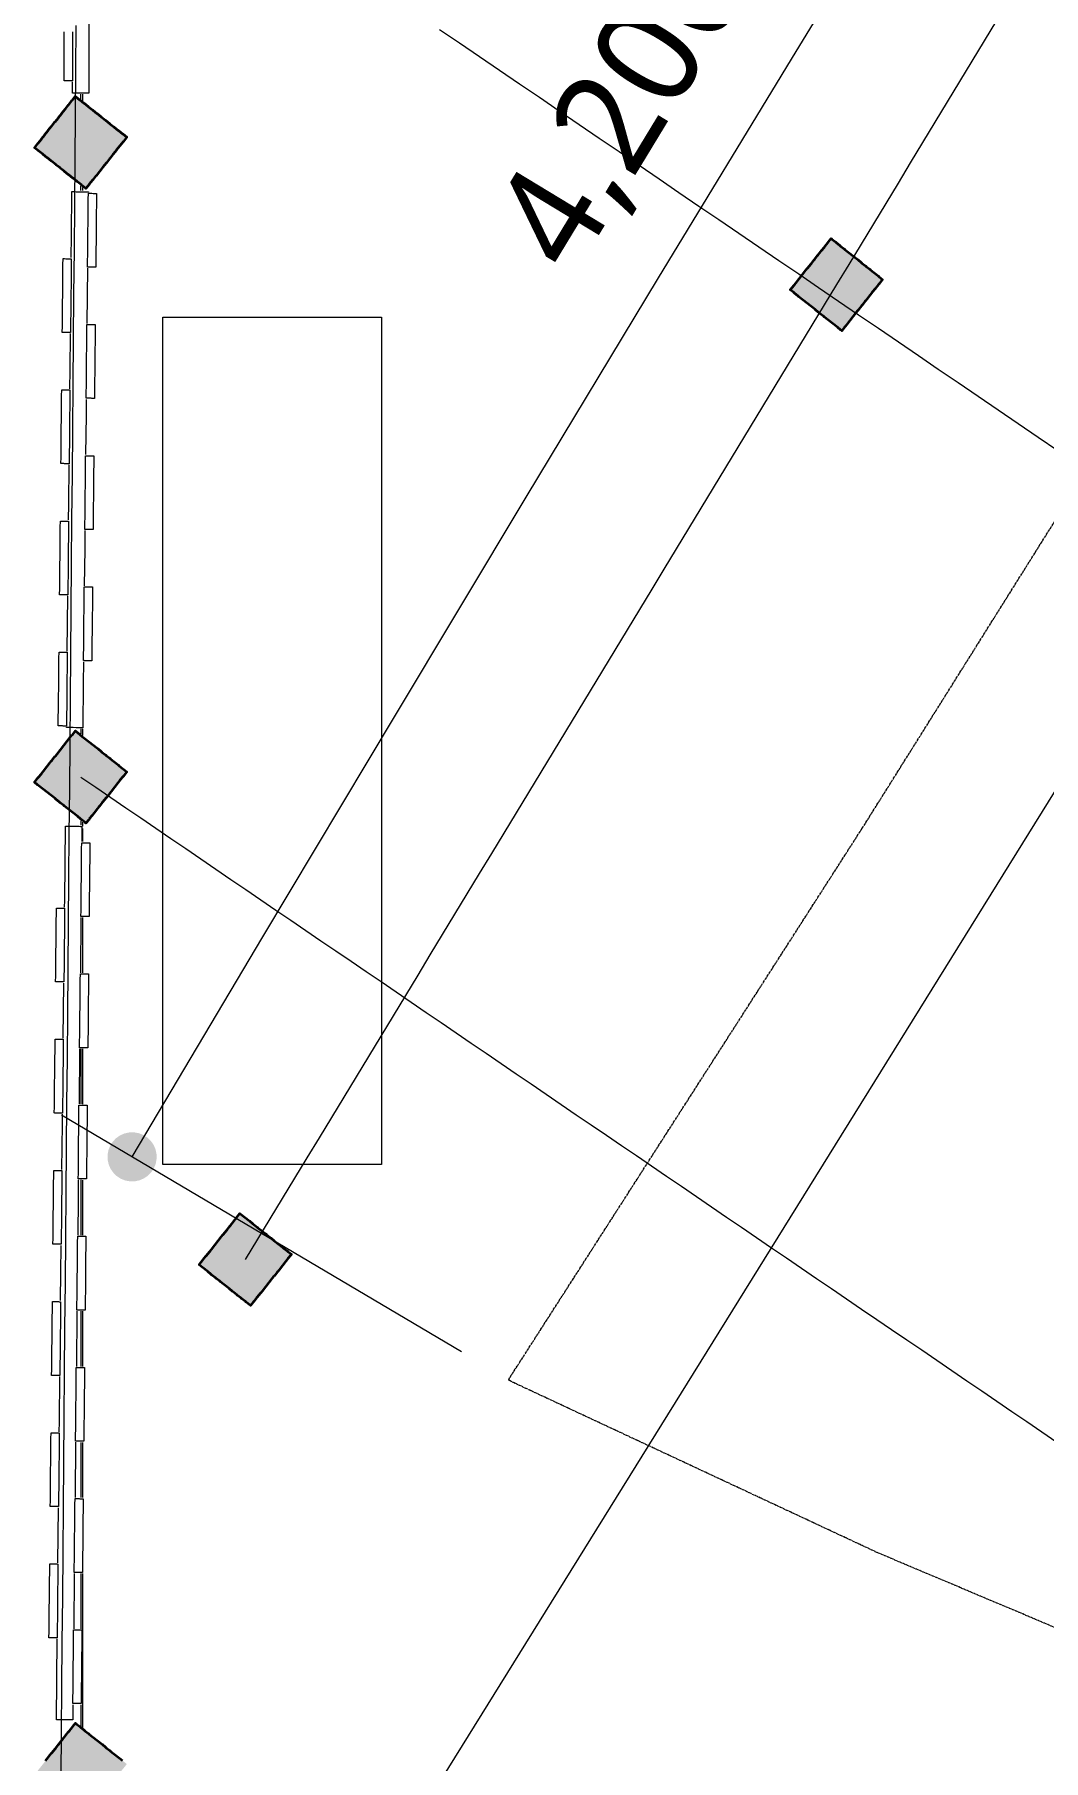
# Model space of a CAD drawing. Header units: millimetres. Extents: x -100577 to 287200, y -212120 to 238461.
# Drawn here: x 32215 to 34060, y 7463 to 10621 of the extents above; entities that cross this region are included whole.
import ezdxf

# ---------------------------------------------------------------- set-up
doc = ezdxf.new("R2010")
doc.units = ezdxf.units.MM
doc.linetypes.add('PHANTOM', pattern=[6.35, 3.175, -0.635, 0.635, -0.635, 0.635, -0.635])
for name, color, linetype, lineweight in [('01_切断（構造・壁）', 7, 'Continuous', 35), ('10_見えがかり', 7, 'Continuous', 13), ('11_見えがかり（家具）', 8, 'Continuous', 9), ('20_上部（屋根の外形・梁）', 8, 'PHANTOM', 9), ('30_敷地・外構', 8, 'Continuous', 9), ('50_寸法', 3, 'Continuous', 9)]:
    doc.layers.add(name, color=color, linetype=linetype, lineweight=lineweight)
doc.styles.add('JP', font='NotoSansCJKjp-Regular.otf')

msp = doc.modelspace()

# ---------------------------------------------------------------- hatches: boundary and pattern name
at = {"layer": '01_切断（構造・壁）'}
for points in [[(32222.5, 10407.6), (32222.1, 10407.9), (32214.7, 10413.8), (32215, 10414.3), (32220.9, 10421.7), (32221.3, 10422.1), (32227.2, 10429.5), (32227.5, 10429.9), (32233.4, 10437.3), (32233.7, 10437.7), (32239.6, 10445.1), (32239.9, 10445.6), (32245.8, 10453), (32246.2, 10453.4), (32252.1, 10460.8), (32252.4, 10461.2), (32258.3, 10468.6), (32258.6, 10469), (32264.5, 10476.5), (32264.8, 10476.9), (32270.7, 10484.3), (32271.1, 10484.7), (32277, 10492.1), (32277.3, 10492.5), (32283.2, 10499.9), (32283.5, 10500.3), (32289.4, 10507.8), (32289.8, 10507.4), (32297.2, 10501.5), (32297.6, 10501.2), (32305.1, 10495.3), (32305.5, 10495), (32312.9, 10489.1), (32313.3, 10488.8), (32320.7, 10482.9), (32321.1, 10482.5), (32328.5, 10476.6), (32329, 10476.3), (32336.4, 10470.4), (32336.8, 10470.1), (32344.2, 10464.2), (32344.6, 10463.9), (32352, 10458), (32352.4, 10457.6), (32359.8, 10451.7), (32360.3, 10451.4), (32367.7, 10445.5), (32368.1, 10445.2), (32375.5, 10439.3), (32375.9, 10439), (32383.3, 10433.1), (32383, 10432.6), (32377.1, 10425.2), (32376.8, 10424.8), (32370.9, 10417.4), (32370.5, 10417), (32364.6, 10409.6), (32364.3, 10409.2), (32358.4, 10401.8), (32358.1, 10401.3), (32352.2, 10393.9), (32351.9, 10393.5), (32346, 10386.1), (32345.6, 10385.7), (32339.7, 10378.3), (32339.4, 10377.9), (32333.5, 10370.4), (32333.2, 10370), (32327.3, 10362.6), (32327, 10362.2), (32321.1, 10354.8), (32320.7, 10354.4), (32314.8, 10347), (32314.5, 10346.6), (32308.6, 10339.1), (32308.2, 10339.5), (32300.8, 10345.4), (32300.4, 10345.7), (32293, 10351.6), (32292.6, 10351.9), (32285.1, 10357.8), (32284.7, 10358.1), (32277.3, 10364), (32276.9, 10364.4), (32269.5, 10370.3), (32269.1, 10370.6), (32261.7, 10376.5), (32261.3, 10376.8), (32253.8, 10382.7), (32253.4, 10383), (32246, 10388.9), (32245.6, 10389.3), (32238.2, 10395.2), (32237.8, 10395.5), (32230.4, 10401.4), (32229.9, 10401.7)], [(33604.5, 10147.4), (33602.9, 10148.7), (33596.7, 10153.6), (33597.9, 10155.2), (33602.9, 10161.5), (33604.1, 10163), (33609.1, 10169.3), (33610.4, 10170.9), (33615.3, 10177.1), (33616.6, 10178.7), (33621.6, 10185), (33622.8, 10186.5), (33627.8, 10192.8), (33629, 10194.3), (33634, 10200.6), (33635.3, 10202.2), (33640.2, 10208.4), (33641.5, 10210), (33646.5, 10216.3), (33647.7, 10217.8), (33652.7, 10224.1), (33653.9, 10225.6), (33658.9, 10231.9), (33660.2, 10233.5), (33665.1, 10239.7), (33666.4, 10241.3), (33671.4, 10247.6), (33672.9, 10246.3), (33679.2, 10241.3), (33680.8, 10240.1), (33687, 10235.1), (33688.6, 10233.9), (33694.9, 10228.9), (33696.4, 10227.6), (33702.7, 10222.7), (33704.2, 10221.4), (33710.5, 10216.4), (33712.1, 10215.2), (33718.3, 10210.2), (33719.9, 10209), (33726.2, 10204), (33727.7, 10202.7), (33734, 10197.8), (33735.5, 10196.5), (33741.8, 10191.5), (33743.4, 10190.3), (33749.6, 10185.3), (33751.2, 10184.1), (33757.5, 10179.1), (33759, 10177.8), (33765.3, 10172.9), (33764, 10171.3), (33759.1, 10165), (33757.8, 10163.5), (33752.8, 10157.2), (33751.6, 10155.6), (33746.6, 10149.4), (33745.4, 10147.8), (33740.4, 10141.6), (33739.1, 10140), (33734.2, 10133.7), (33732.9, 10132.2), (33727.9, 10125.9), (33726.7, 10124.3), (33721.7, 10118.1), (33720.5, 10116.5), (33715.5, 10110.2), (33714.2, 10108.7), (33709.3, 10102.4), (33708, 10100.9), (33703, 10094.6), (33701.8, 10093), (33696.8, 10086.8), (33695.6, 10085.2), (33690.6, 10078.9), (33689, 10080.2), (33682.8, 10085.2), (33681.2, 10086.4), (33674.9, 10091.4), (33673.4, 10092.6), (33667.1, 10097.6), (33665.5, 10098.9), (33659.3, 10103.8), (33657.7, 10105.1), (33651.5, 10110.1), (33649.9, 10111.3), (33643.6, 10116.3), (33642.1, 10117.5), (33635.8, 10122.5), (33634.2, 10123.8), (33628, 10128.7), (33626.4, 10130), (33620.1, 10135), (33618.6, 10136.2), (33612.3, 10141.2), (33610.8, 10142.4)], [(32222.6, 9246.6), (32221, 9247.8), (32214.8, 9252.8), (32216, 9254.4), (32221, 9260.7), (32222.2, 9262.2), (32227.2, 9268.5), (32228.5, 9270), (32233.4, 9276.3), (32234.7, 9277.9), (32239.7, 9284.1), (32240.9, 9285.7), (32245.9, 9292), (32247.1, 9293.5), (32252.1, 9299.8), (32253.4, 9301.3), (32258.3, 9307.6), (32259.6, 9309.2), (32264.6, 9315.4), (32265.8, 9317), (32270.8, 9323.3), (32272, 9324.8), (32277, 9331.1), (32278.3, 9332.7), (32283.2, 9338.9), (32284.5, 9340.5), (32289.5, 9346.7), (32291, 9345.5), (32297.3, 9340.5), (32298.9, 9339.3), (32305.1, 9334.3), (32306.7, 9333), (32313, 9328.1), (32314.5, 9326.8), (32320.8, 9321.8), (32322.3, 9320.6), (32328.6, 9315.6), (32330.2, 9314.4), (32336.4, 9309.4), (32338, 9308.1), (32344.3, 9303.2), (32345.8, 9301.9), (32352.1, 9296.9), (32353.6, 9295.7), (32359.9, 9290.7), (32361.5, 9289.5), (32367.7, 9284.5), (32369.3, 9283.2), (32375.6, 9278.3), (32377.1, 9277), (32383.4, 9272), (32382.1, 9270.5), (32377.2, 9264.2), (32375.9, 9262.6), (32370.9, 9256.4), (32369.7, 9254.8), (32364.7, 9248.6), (32363.5, 9247), (32358.5, 9240.7), (32357.2, 9239.2), (32352.3, 9232.9), (32351, 9231.3), (32346, 9225.1), (32344.8, 9223.5), (32339.8, 9217.3), (32338.6, 9215.7), (32333.6, 9209.4), (32332.3, 9207.9), (32327.4, 9201.6), (32326.1, 9200), (32321.1, 9193.8), (32319.9, 9192.2), (32314.9, 9185.9), (32313.7, 9184.4), (32308.7, 9178.1), (32307.1, 9179.4), (32300.9, 9184.3), (32299.3, 9185.6), (32293, 9190.6), (32291.5, 9191.8), (32285.2, 9196.8), (32283.6, 9198), (32277.4, 9203), (32275.8, 9204.3), (32269.6, 9209.2), (32268, 9210.5), (32261.7, 9215.5), (32260.2, 9216.7), (32253.9, 9221.7), (32252.3, 9222.9), (32246.1, 9227.9), (32244.5, 9229.2), (32238.2, 9234.1), (32236.7, 9235.4), (32230.4, 9240.4), (32228.9, 9241.6)], [(32523.5, 8363.8), (32522, 8365.1), (32515.7, 8370.1), (32516.9, 8371.6), (32521.9, 8377.9), (32523.2, 8379.5), (32528.1, 8385.7), (32529.4, 8387.3), (32534.4, 8393.5), (32535.6, 8395.1), (32540.6, 8401.4), (32541.8, 8402.9), (32546.8, 8409.2), (32548.1, 8410.8), (32553, 8417), (32554.3, 8418.6), (32559.3, 8424.8), (32560.5, 8426.4), (32565.5, 8432.7), (32566.7, 8434.2), (32571.7, 8440.5), (32573, 8442.1), (32577.9, 8448.3), (32579.2, 8449.9), (32584.2, 8456.1), (32585.4, 8457.7), (32590.4, 8464), (32592, 8462.7), (32598.2, 8457.7), (32599.8, 8456.5), (32606.1, 8451.5), (32607.6, 8450.3), (32613.9, 8445.3), (32615.4, 8444.1), (32621.7, 8439.1), (32623.3, 8437.8), (32629.5, 8432.8), (32631.1, 8431.6), (32637.4, 8426.6), (32638.9, 8425.4), (32645.2, 8420.4), (32646.7, 8419.2), (32653, 8414.2), (32654.6, 8412.9), (32660.8, 8407.9), (32662.4, 8406.7), (32668.7, 8401.7), (32670.2, 8400.5), (32676.5, 8395.5), (32678.1, 8394.3), (32684.3, 8389.3), (32683.1, 8387.7), (32678.1, 8381.4), (32676.8, 8379.9), (32671.9, 8373.6), (32670.6, 8372.1), (32665.6, 8365.8), (32664.4, 8364.2), (32659.4, 8358), (32658.2, 8356.4), (32653.2, 8350.1), (32651.9, 8348.6), (32647, 8342.3), (32645.7, 8340.7), (32640.7, 8334.5), (32639.5, 8332.9), (32634.5, 8326.7), (32633.3, 8325.1), (32628.3, 8318.8), (32627, 8317.3), (32622.1, 8311), (32620.8, 8309.4), (32615.8, 8303.2), (32614.6, 8301.6), (32609.6, 8295.4), (32608, 8296.6), (32601.8, 8301.6), (32600.2, 8302.8), (32594, 8307.8), (32592.4, 8309.1), (32586.1, 8314), (32584.6, 8315.3), (32578.3, 8320.3), (32576.7, 8321.5), (32570.5, 8326.5), (32568.9, 8327.7), (32562.7, 8332.7), (32561.1, 8334), (32554.8, 8338.9), (32553.3, 8340.2), (32547, 8345.2), (32545.4, 8346.4), (32539.2, 8351.4), (32537.6, 8352.6), (32531.3, 8357.6), (32529.8, 8358.9)], [(32222.7, 7431.2), (32221.1, 7432.5), (32214.9, 7437.5), (32216.1, 7439), (32221.1, 7445.3), (32222.3, 7446.8), (32227.3, 7453.1), (32228.6, 7454.7), (32233.5, 7460.9), (32234.8, 7462.5), (32239.8, 7468.8), (32241, 7470.3), (32246, 7476.6), (32247.2, 7478.1), (32252.2, 7484.4), (32253.5, 7486), (32258.4, 7492.2), (32259.7, 7493.8), (32264.7, 7500.1), (32265.9, 7501.6), (32270.9, 7507.9), (32272.1, 7509.5), (32277.1, 7515.7), (32278.4, 7517.3), (32283.3, 7523.5), (32284.6, 7525.1), (32289.6, 7531.4), (32291.1, 7530.1), (32297.4, 7525.1), (32299, 7523.9), (32305.2, 7518.9), (32306.8, 7517.7), (32313.1, 7512.7), (32314.6, 7511.4), (32320.9, 7506.5), (32322.4, 7505.2), (32328.7, 7500.2), (32330.3, 7499), (32336.5, 7494), (32338.1, 7492.8), (32344.4, 7487.8), (32345.9, 7486.5), (32352.2, 7481.6), (32353.7, 7480.3), (32360, 7475.3), (32361.6, 7474.1), (32367.8, 7469.1), (32369.4, 7467.9), (32375.7, 7462.9), (32377.2, 7461.6), (32383.5, 7456.7), (32382.2, 7455.1), (32377.3, 7448.8), (32376, 7447.3), (32371, 7441), (32369.8, 7439.4), (32364.8, 7433.2), (32363.6, 7431.6), (32358.6, 7425.4), (32357.3, 7423.8), (32352.4, 7417.5), (32351.1, 7416), (32346.1, 7409.7), (32344.9, 7408.1), (32339.9, 7401.9), (32338.7, 7400.3), (32333.7, 7394.1), (32332.4, 7392.5), (32327.5, 7386.2), (32326.2, 7384.7), (32321.2, 7378.4), (32320, 7376.8), (32315, 7370.6), (32313.8, 7369), (32308.8, 7362.7), (32307.2, 7364), (32301, 7369), (32299.4, 7370.2), (32293.1, 7375.2), (32291.6, 7376.4), (32285.3, 7381.4), (32283.7, 7382.7), (32277.5, 7387.7), (32275.9, 7388.9), (32269.7, 7393.9), (32268.1, 7395.1), (32261.8, 7400.1), (32260.3, 7401.3), (32254, 7406.3), (32252.4, 7407.6), (32246.2, 7412.6), (32244.6, 7413.8), (32238.4, 7418.8), (32236.8, 7420), (32230.5, 7425), (32229, 7426.2)]]:
    msp.add_hatch(color=7, dxfattribs=at).paths.add_polyline_path(points)
at = {"layer": '50_寸法'}
msp.add_hatch(color=7, dxfattribs=at).paths.add_polyline_path([(32428.3, 8539.5), (32422.2, 8533.2), (32414.9, 8528.2), (32406.8, 8524.7), (32398.2, 8522.8), (32389.4, 8522.7), (32380.7, 8524.3), (32372.5, 8527.5), (32365.1, 8532.3), (32358.8, 8538.5), (32353.7, 8545.7), (32350.2, 8553.8), (32348.4, 8562.4), (32348.3, 8571.3), (32349.8, 8579.9), (32353.1, 8588.1), (32357.9, 8595.5), (32364, 8601.9), (32371.3, 8606.9), (32379.4, 8610.4), (32388, 8612.2), (32396.8, 8612.4), (32405.5, 8610.8), (32413.7, 8607.5), (32421.1, 8602.8), (32427.4, 8596.6), (32432.5, 8589.4), (32436, 8581.3), (32437.8, 8572.6), (32437.9, 8563.8), (32436.4, 8555.1), (32433.1, 8546.9)])

# ---------------------------------------------------------------- linework, layer by layer
at = {"layer": '01_切断（構造・壁）'}
for points in [[(32222.5, 10407.6), (32222.1, 10407.9), (32214.7, 10413.8), (32215, 10414.3), (32220.9, 10421.7), (32221.3, 10422.1), (32227.2, 10429.5), (32227.5, 10429.9), (32233.4, 10437.3), (32233.7, 10437.7), (32239.6, 10445.1), (32239.9, 10445.6), (32245.8, 10453), (32246.2, 10453.4), (32252.1, 10460.8), (32252.4, 10461.2), (32258.3, 10468.6), (32258.6, 10469), (32264.5, 10476.5), (32264.8, 10476.9), (32270.7, 10484.3), (32271.1, 10484.7), (32277, 10492.1), (32277.3, 10492.5), (32283.2, 10499.9), (32283.5, 10500.3), (32289.4, 10507.8), (32289.8, 10507.4), (32297.2, 10501.5), (32297.6, 10501.2), (32305.1, 10495.3), (32305.5, 10495), (32312.9, 10489.1), (32313.3, 10488.8), (32320.7, 10482.9), (32321.1, 10482.5), (32328.5, 10476.6), (32329, 10476.3), (32336.4, 10470.4), (32336.8, 10470.1), (32344.2, 10464.2), (32344.6, 10463.9), (32352, 10458), (32352.4, 10457.6), (32359.8, 10451.7), (32360.3, 10451.4), (32367.7, 10445.5), (32368.1, 10445.2), (32375.5, 10439.3), (32375.9, 10439), (32383.3, 10433.1), (32383, 10432.6), (32377.1, 10425.2), (32376.8, 10424.8), (32370.9, 10417.4), (32370.5, 10417), (32364.6, 10409.6), (32364.3, 10409.2), (32358.4, 10401.8), (32358.1, 10401.3), (32352.2, 10393.9), (32351.9, 10393.5), (32346, 10386.1), (32345.6, 10385.7), (32339.7, 10378.3), (32339.4, 10377.9), (32333.5, 10370.4), (32333.2, 10370), (32327.3, 10362.6), (32327, 10362.2), (32321.1, 10354.8), (32320.7, 10354.4), (32314.8, 10347), (32314.5, 10346.6), (32308.6, 10339.1), (32308.2, 10339.5), (32300.8, 10345.4), (32300.4, 10345.7), (32293, 10351.6), (32292.6, 10351.9), (32285.1, 10357.8), (32284.7, 10358.1), (32277.3, 10364), (32276.9, 10364.4), (32269.5, 10370.3), (32269.1, 10370.6), (32261.7, 10376.5), (32261.3, 10376.8), (32253.8, 10382.7), (32253.4, 10383), (32246, 10388.9), (32245.6, 10389.3), (32238.2, 10395.2), (32237.8, 10395.5), (32230.4, 10401.4), (32229.9, 10401.7), (32222.5, 10407.6)], [(33604.5, 10147.4), (33602.9, 10148.7), (33596.7, 10153.6), (33597.9, 10155.2), (33602.9, 10161.5), (33604.1, 10163), (33609.1, 10169.3), (33610.4, 10170.9), (33615.3, 10177.1), (33616.6, 10178.7), (33621.6, 10185), (33622.8, 10186.5), (33627.8, 10192.8), (33629, 10194.3), (33634, 10200.6), (33635.3, 10202.2), (33640.2, 10208.4), (33641.5, 10210), (33646.5, 10216.3), (33647.7, 10217.8), (33652.7, 10224.1), (33653.9, 10225.6), (33658.9, 10231.9), (33660.2, 10233.5), (33665.1, 10239.7), (33666.4, 10241.3), (33671.4, 10247.6), (33672.9, 10246.3), (33679.2, 10241.3), (33680.8, 10240.1), (33687, 10235.1), (33688.6, 10233.9), (33694.9, 10228.9), (33696.4, 10227.6), (33702.7, 10222.7), (33704.2, 10221.4), (33710.5, 10216.4), (33712.1, 10215.2), (33718.3, 10210.2), (33719.9, 10209), (33726.2, 10204), (33727.7, 10202.7), (33734, 10197.8), (33735.5, 10196.5), (33741.8, 10191.5), (33743.4, 10190.3), (33749.6, 10185.3), (33751.2, 10184.1), (33757.5, 10179.1), (33759, 10177.8), (33765.3, 10172.9), (33764, 10171.3), (33759.1, 10165), (33757.8, 10163.5), (33752.8, 10157.2), (33751.6, 10155.6), (33746.6, 10149.4), (33745.4, 10147.8), (33740.4, 10141.6), (33739.1, 10140), (33734.2, 10133.7), (33732.9, 10132.2), (33727.9, 10125.9), (33726.7, 10124.3), (33721.7, 10118.1), (33720.5, 10116.5), (33715.5, 10110.2), (33714.2, 10108.7), (33709.3, 10102.4), (33708, 10100.9), (33703, 10094.6), (33701.8, 10093), (33696.8, 10086.8), (33695.6, 10085.2), (33690.6, 10078.9), (33689, 10080.2), (33682.8, 10085.2), (33681.2, 10086.4), (33674.9, 10091.4), (33673.4, 10092.6), (33667.1, 10097.6), (33665.5, 10098.9), (33659.3, 10103.8), (33657.7, 10105.1), (33651.5, 10110.1), (33649.9, 10111.3), (33643.6, 10116.3), (33642.1, 10117.5), (33635.8, 10122.5), (33634.2, 10123.8), (33628, 10128.7), (33626.4, 10130), (33620.1, 10135), (33618.6, 10136.2), (33612.3, 10141.2), (33610.8, 10142.4), (33604.5, 10147.4)], [(32222.6, 9246.6), (32221, 9247.8), (32214.8, 9252.8), (32216, 9254.4), (32221, 9260.7), (32222.2, 9262.2), (32227.2, 9268.5), (32228.5, 9270), (32233.4, 9276.3), (32234.7, 9277.9), (32239.7, 9284.1), (32240.9, 9285.7), (32245.9, 9292), (32247.1, 9293.5), (32252.1, 9299.8), (32253.4, 9301.3), (32258.3, 9307.6), (32259.6, 9309.2), (32264.6, 9315.4), (32265.8, 9317), (32270.8, 9323.3), (32272, 9324.8), (32277, 9331.1), (32278.3, 9332.7), (32283.2, 9338.9), (32284.5, 9340.5), (32289.5, 9346.7), (32291, 9345.5), (32297.3, 9340.5), (32298.9, 9339.3), (32305.1, 9334.3), (32306.7, 9333), (32313, 9328.1), (32314.5, 9326.8), (32320.8, 9321.8), (32322.3, 9320.6), (32328.6, 9315.6), (32330.2, 9314.4), (32336.4, 9309.4), (32338, 9308.1), (32344.3, 9303.2), (32345.8, 9301.9), (32352.1, 9296.9), (32353.6, 9295.7), (32359.9, 9290.7), (32361.5, 9289.5), (32367.7, 9284.5), (32369.3, 9283.2), (32375.6, 9278.3), (32377.1, 9277), (32383.4, 9272), (32382.1, 9270.5), (32377.2, 9264.2), (32375.9, 9262.6), (32370.9, 9256.4), (32369.7, 9254.8), (32364.7, 9248.6), (32363.5, 9247), (32358.5, 9240.7), (32357.2, 9239.2), (32352.3, 9232.9), (32351, 9231.3), (32346, 9225.1), (32344.8, 9223.5), (32339.8, 9217.3), (32338.6, 9215.7), (32333.6, 9209.4), (32332.3, 9207.9), (32327.4, 9201.6), (32326.1, 9200), (32321.1, 9193.8), (32319.9, 9192.2), (32314.9, 9185.9), (32313.7, 9184.4), (32308.7, 9178.1), (32307.1, 9179.4), (32300.9, 9184.3), (32299.3, 9185.6), (32293, 9190.6), (32291.5, 9191.8), (32285.2, 9196.8), (32283.6, 9198), (32277.4, 9203), (32275.8, 9204.3), (32269.6, 9209.2), (32268, 9210.5), (32261.7, 9215.5), (32260.2, 9216.7), (32253.9, 9221.7), (32252.3, 9222.9), (32246.1, 9227.9), (32244.5, 9229.2), (32238.2, 9234.1), (32236.7, 9235.4), (32230.4, 9240.4), (32228.9, 9241.6), (32222.6, 9246.6)], [(32523.5, 8363.8), (32522, 8365.1), (32515.7, 8370.1), (32516.9, 8371.6), (32521.9, 8377.9), (32523.2, 8379.5), (32528.1, 8385.7), (32529.4, 8387.3), (32534.4, 8393.5), (32535.6, 8395.1), (32540.6, 8401.4), (32541.8, 8402.9), (32546.8, 8409.2), (32548.1, 8410.8), (32553, 8417), (32554.3, 8418.6), (32559.3, 8424.8), (32560.5, 8426.4), (32565.5, 8432.7), (32566.7, 8434.2), (32571.7, 8440.5), (32573, 8442.1), (32577.9, 8448.3), (32579.2, 8449.9), (32584.2, 8456.1), (32585.4, 8457.7), (32590.4, 8464), (32592, 8462.7), (32598.2, 8457.7), (32599.8, 8456.5), (32606.1, 8451.5), (32607.6, 8450.3), (32613.9, 8445.3), (32615.4, 8444.1), (32621.7, 8439.1), (32623.3, 8437.8), (32629.5, 8432.8), (32631.1, 8431.6), (32637.4, 8426.6), (32638.9, 8425.4), (32645.2, 8420.4), (32646.7, 8419.2), (32653, 8414.2), (32654.6, 8412.9), (32660.8, 8407.9), (32662.4, 8406.7), (32668.7, 8401.7), (32670.2, 8400.5), (32676.5, 8395.5), (32678.1, 8394.3), (32684.3, 8389.3), (32683.1, 8387.7), (32678.1, 8381.4), (32676.8, 8379.9), (32671.9, 8373.6), (32670.6, 8372.1), (32665.6, 8365.8), (32664.4, 8364.2), (32659.4, 8358), (32658.2, 8356.4), (32653.2, 8350.1), (32651.9, 8348.6), (32647, 8342.3), (32645.7, 8340.7), (32640.7, 8334.5), (32639.5, 8332.9), (32634.5, 8326.7), (32633.3, 8325.1), (32628.3, 8318.8), (32627, 8317.3), (32622.1, 8311), (32620.8, 8309.4), (32615.8, 8303.2), (32614.6, 8301.6), (32609.6, 8295.4), (32608, 8296.6), (32601.8, 8301.6), (32600.2, 8302.8), (32594, 8307.8), (32592.4, 8309.1), (32586.1, 8314), (32584.6, 8315.3), (32578.3, 8320.3), (32576.7, 8321.5), (32570.5, 8326.5), (32568.9, 8327.7), (32562.7, 8332.7), (32561.1, 8334), (32554.8, 8338.9), (32553.3, 8340.2), (32547, 8345.2), (32545.4, 8346.4), (32539.2, 8351.4), (32537.6, 8352.6), (32531.3, 8357.6), (32529.8, 8358.9), (32523.5, 8363.8)], [(32234.8, 7462.5), (32239.8, 7468.8), (32241, 7470.3), (32246, 7476.6), (32247.2, 7478.1), (32252.2, 7484.4), (32253.5, 7486), (32258.4, 7492.2), (32259.7, 7493.8), (32264.7, 7500.1), (32265.9, 7501.6), (32270.9, 7507.9), (32272.1, 7509.5), (32277.1, 7515.7), (32278.4, 7517.3), (32283.3, 7523.5), (32284.6, 7525.1), (32289.6, 7531.4), (32291.1, 7530.1), (32297.4, 7525.1), (32299, 7523.9), (32305.2, 7518.9), (32306.8, 7517.7), (32313.1, 7512.7), (32314.6, 7511.4), (32320.9, 7506.5), (32322.4, 7505.2), (32328.7, 7500.2), (32330.3, 7499), (32336.5, 7494), (32338.1, 7492.8), (32344.4, 7487.8), (32345.9, 7486.5), (32352.2, 7481.6), (32353.7, 7480.3), (32360, 7475.3), (32361.6, 7474.1), (32367.8, 7469.1), (32369.4, 7467.9), (32375.7, 7462.9)]]:
    msp.add_lwpolyline(points, dxfattribs=at)
at = {"layer": '10_見えがかり'}
for points in [[(32301.2, 6369.4), (35306.1, 11210.9)], [(32314, 10654), (32314, 10598.6), (32314, 10513.7), (32306.5, 10513.7), (32304, 10513.7), (32301.5, 10513.7), (32299, 10513.7), (32296.5, 10513.7), (32294, 10513.7), (32291.5, 10513.7), (32284, 10513.7), (32284, 10534)], [(32284, 10625.9), (32284, 10614.7), (32284, 10603.5), (32284, 10581), (32284, 10569.7), (32284, 10547.2), (32284, 10535.9), (32282.8, 10535.9), (32281.5, 10535.9), (32280.3, 10535.9), (32279, 10535.9), (32277.8, 10535.9), (32276.5, 10535.9), (32275.3, 10535.9), (32274, 10535.9), (32272.8, 10535.9), (32271.5, 10535.9), (32270.3, 10535.9), (32269, 10535.9), (32269, 10558.4), (32269, 10569.7), (32269, 10614.7), (32269, 10625.9)], [(32299, 10511.7), (32299, 10502.7)], [(32303.1, 10499.4), (32303.1, 10511.7)], [(32281.9, 10212.6), (32282.3, 10251.7), (32283.1, 10333.4), (32288.1, 10333.4)], [(32288.1, 10333.4), (32290.6, 10333.3), (32293.1, 10333.3), (32295.6, 10333.3), (32305.6, 10333.2), (32308.1, 10333.2), (32313.1, 10333.1), (32313.1, 10332.3)], [(32299, 10344.2), (32299, 10335.2)], [(32303.1, 10335.2), (32303.1, 10340.9)], [(32312.4, 10262.8), (32312.5, 10274.1), (32312.6, 10285.3), (32312.7, 10296.6), (32312.8, 10307.8), (32312.9, 10319.1), (32313.1, 10330.3), (32314.3, 10330.3), (32315.6, 10330.3), (32318.1, 10330.3), (32319.3, 10330.3), (32321.8, 10330.2), (32323.1, 10330.2), (32325.6, 10330.2), (32326.8, 10330.2), (32328.1, 10330.2), (32327.9, 10318.9), (32327.8, 10307.7), (32327.7, 10296.4), (32327.6, 10285.2), (32327.5, 10273.9), (32327.4, 10262.7), (32327.3, 10251.4), (32327.1, 10240.2), (32327, 10228.9), (32326.9, 10217.7), (32326.8, 10206.4), (32326.7, 10195.2), (32325.4, 10195.2), (32324.2, 10195.2), (32321.7, 10195.2), (32320.4, 10195.2), (32319.2, 10195.3), (32317.9, 10195.3), (32316.7, 10195.3), (32314.2, 10195.3), (32312.9, 10195.3), (32311.7, 10195.3), (32311.8, 10206.6), (32311.9, 10217.8), (32312, 10229.1), (32312.1, 10240.3), (32312.3, 10251.6), (32312.4, 10262.8)], [(32266.2, 10143.3), (32266.3, 10154.5), (32266.4, 10165.8), (32266.5, 10177), (32266.7, 10199.5), (32266.8, 10210.8), (32268.1, 10210.8), (32269.3, 10210.8), (32271.8, 10210.7), (32273.1, 10210.7), (32275.6, 10210.7), (32276.8, 10210.7), (32279.3, 10210.7), (32280.6, 10210.6), (32281.8, 10210.6), (32281.7, 10199.4), (32281.6, 10188.1), (32281.5, 10176.9), (32281.4, 10165.6), (32281.2, 10143.1), (32281, 10131.9), (32280.9, 10120.6), (32280.8, 10109.4), (32280.7, 10098.1), (32280.6, 10086.9), (32280.5, 10075.6), (32279.2, 10075.7), (32278, 10075.7), (32274.2, 10075.7), (32273, 10075.7), (32271.7, 10075.7), (32270.5, 10075.7), (32268, 10075.8), (32266.7, 10075.8), (32265.5, 10075.8), (32265.6, 10087), (32265.7, 10098.3), (32265.9, 10120.8), (32266, 10132), (32266.2, 10143.3)], [(32311.7, 10193.3), (32310.6, 10092.3)], [(32279.4, 9972.6), (32279.8, 10006.6), (32280.4, 10073.6)], [(32309.9, 10022.8), (32310, 10034.1), (32310.2, 10045.3), (32310.5, 10079.1), (32310.6, 10090.3), (32311.9, 10090.3), (32313.1, 10090.3), (32314.4, 10090.3), (32315.6, 10090.3), (32316.9, 10090.3), (32319.4, 10090.2), (32320.6, 10090.2), (32323.1, 10090.2), (32324.4, 10090.2), (32325.6, 10090.2), (32325.5, 10078.9), (32325.4, 10067.7), (32325.3, 10056.4), (32325.2, 10045.2), (32325, 10033.9), (32324.9, 10022.7), (32324.8, 10011.4), (32324.7, 10000.2), (32324.6, 9988.9), (32324.4, 9966.4), (32324.2, 9955.2), (32323, 9955.2), (32321.7, 9955.2), (32319.2, 9955.2), (32318, 9955.3), (32315.5, 9955.3), (32314.2, 9955.3), (32311.7, 9955.3), (32310.5, 9955.3), (32309.2, 9955.3), (32309.4, 9966.6), (32309.5, 9977.8), (32309.6, 9989.1), (32309.7, 10000.3), (32309.9, 10022.8)], [(32263.7, 9903.3), (32263.8, 9914.6), (32263.9, 9925.8), (32264, 9937.1), (32264.2, 9948.3), (32264.3, 9959.6), (32264.4, 9970.8), (32265.6, 9970.8), (32266.9, 9970.8), (32268.1, 9970.8), (32269.4, 9970.8), (32270.6, 9970.7), (32271.9, 9970.7), (32273.1, 9970.7), (32274.4, 9970.7), (32275.6, 9970.7), (32276.9, 9970.7), (32278.1, 9970.7), (32279.4, 9970.6), (32279.3, 9959.4), (32279, 9936.9), (32278.9, 9925.7), (32278.7, 9903.2), (32278.6, 9891.9), (32278.5, 9880.7), (32278.4, 9869.4), (32278.2, 9858.2), (32278.1, 9846.9), (32278, 9835.7), (32276.8, 9835.7), (32275.5, 9835.7), (32274.3, 9835.7), (32273, 9835.7), (32271.8, 9835.7), (32270.5, 9835.7), (32269.3, 9835.7), (32268, 9835.8), (32266.8, 9835.8), (32265.5, 9835.8), (32264.3, 9835.8), (32263, 9835.8), (32263.1, 9847.1), (32263.2, 9858.3), (32263.4, 9869.6), (32263.5, 9880.8), (32263.6, 9892.1), (32263.7, 9903.3)], [(32309.2, 9953.3), (32308.9, 9924.6), (32308.2, 9852.3)], [(32277, 9732.7), (32277.3, 9761.4), (32278, 9833.7)], [(32307.5, 9782.9), (32307.6, 9794.1), (32307.7, 9805.4), (32307.8, 9816.6), (32307.9, 9827.8), (32308.1, 9839.1), (32308.2, 9850.3), (32309.4, 9850.3), (32310.7, 9850.3), (32311.9, 9850.3), (32313.2, 9850.3), (32314.4, 9850.3), (32315.7, 9850.3), (32316.9, 9850.3), (32318.2, 9850.2), (32319.4, 9850.2), (32320.7, 9850.2), (32321.9, 9850.2), (32323.2, 9850.2), (32323.1, 9838.9), (32322.8, 9816.4), (32322.7, 9805.2), (32322.5, 9782.7), (32322.4, 9771.4), (32322.2, 9760.2), (32322.1, 9749), (32322, 9737.7), (32321.9, 9726.5), (32321.8, 9715.2), (32320.5, 9715.2), (32319.3, 9715.2), (32316.8, 9715.3), (32315.5, 9715.3), (32314.3, 9715.3), (32313, 9715.3), (32311.8, 9715.3), (32310.5, 9715.3), (32309.3, 9715.3), (32308, 9715.3), (32306.8, 9715.4), (32306.9, 9726.6), (32307, 9737.9), (32307.1, 9749.1), (32307.2, 9760.4), (32307.4, 9771.6), (32307.5, 9782.9)], [(32264.4, 9730.8), (32265.7, 9730.8), (32266.9, 9730.8), (32268.2, 9730.7), (32269.4, 9730.7), (32270.7, 9730.7), (32274.4, 9730.7), (32275.7, 9730.7), (32276.9, 9730.7), (32276.8, 9719.4), (32276.7, 9708.2), (32276.6, 9696.9), (32276.5, 9685.7), (32276.4, 9674.4), (32276.3, 9663.2), (32276, 9640.7), (32275.9, 9629.4), (32275.8, 9618.2), (32275.7, 9606.9), (32275.6, 9595.7), (32273.1, 9595.7), (32271.8, 9595.7), (32269.3, 9595.7), (32268.1, 9595.7), (32264.3, 9595.8), (32263.1, 9595.8), (32261.8, 9595.8), (32260.6, 9595.8), (32260.7, 9607.1), (32260.8, 9618.3), (32260.9, 9629.6), (32261, 9640.8), (32261.1, 9652.1), (32261.3, 9663.3), (32261.4, 9674.6), (32261.5, 9685.8), (32261.7, 9708.3), (32261.8, 9719.6), (32261.9, 9730.8), (32264.4, 9730.8)], [(32306.8, 9713.4), (32306.4, 9679.4), (32305.7, 9612.4)], [(32305, 9542.9), (32305.1, 9554.1), (32305.3, 9565.4), (32305.5, 9587.9), (32305.6, 9599.1), (32305.7, 9610.4), (32307, 9610.3), (32308.2, 9610.3), (32310.7, 9610.3), (32313.2, 9610.3), (32314.5, 9610.3), (32317, 9610.2), (32318.2, 9610.2), (32320.7, 9610.2), (32320.6, 9599), (32320.4, 9576.5), (32320.1, 9554), (32320, 9542.7), (32319.9, 9531.5), (32319.7, 9509), (32319.6, 9497.7), (32319.5, 9486.5), (32319.3, 9475.2), (32318.1, 9475.2), (32316.8, 9475.2), (32315.6, 9475.3), (32314.3, 9475.3), (32313.1, 9475.3), (32309.3, 9475.3), (32306.8, 9475.3), (32305.6, 9475.4), (32304.3, 9475.4), (32304.5, 9486.6), (32304.6, 9497.9), (32304.7, 9509.1), (32304.8, 9520.4), (32304.9, 9531.6), (32305, 9542.9)], [(32274.5, 9492.7), (32275.5, 9593.7)], [(32258.9, 9434.6), (32259, 9445.8), (32259.2, 9457.1), (32259.4, 9479.6), (32259.5, 9490.8), (32260.7, 9490.8), (32262, 9490.8), (32263.2, 9490.8), (32264.5, 9490.8), (32265.7, 9490.8), (32268.2, 9490.7), (32269.5, 9490.7), (32270.7, 9490.7), (32272, 9490.7), (32273.2, 9490.7), (32274.5, 9490.7), (32274.4, 9479.4), (32274.3, 9468.2), (32274.1, 9456.9), (32274, 9445.7), (32273.9, 9434.4), (32273.8, 9423.2), (32273.7, 9411.9), (32273.6, 9400.7), (32273.5, 9389.4), (32273.3, 9378.2), (32273.2, 9366.9), (32273.1, 9355.7), (32271.9, 9355.7), (32270.6, 9355.7), (32268.1, 9355.7), (32266.9, 9355.7), (32265.6, 9355.8), (32264.4, 9355.8), (32263.1, 9355.8), (32260.6, 9355.8), (32259.4, 9355.8), (32258.1, 9355.8), (32258.2, 9367.1), (32258.5, 9389.6), (32258.6, 9400.8), (32258.9, 9434.6)], [(32304.3, 9473.4), (32303.9, 9434.3), (32303.1, 9352.6), (32300.6, 9352.6), (32298.1, 9352.6), (32295.6, 9352.7), (32293.1, 9352.7), (32290.6, 9352.7), (32285.6, 9352.8), (32283.1, 9352.8), (32280.6, 9352.8), (32278.1, 9352.8), (32275.6, 9352.9), (32273.1, 9352.9), (32273.1, 9353.7)], [(32299.1, 9350.6), (32299.1, 9341.7)], [(32303.2, 9338.4), (32303.2, 9350.6)], [(32269.7, 9024.6), (32269.9, 9036.3), (32271.2, 9172.5), (32276.2, 9172.5), (32278.7, 9172.4), (32281.2, 9172.4), (32283.7, 9172.4), (32286.2, 9172.4), (32293.7, 9172.3), (32296.2, 9172.3), (32298.7, 9172.2), (32301.2, 9172.2), (32301, 9144.3)], [(32299.1, 9183.2), (32299.1, 9174.2)], [(32303.2, 9172.6), (32303.2, 9179.9)], [(32303.2, 9144.2), (32303.2, 9168.5)], [(32300.3, 9074.8), (32300.4, 9086), (32300.5, 9097.3), (32300.8, 9131), (32300.9, 9142.3), (32302.2, 9142.3), (32303.4, 9142.2), (32304.7, 9142.2), (32305.9, 9142.2), (32307.2, 9142.2), (32308.4, 9142.2), (32309.7, 9142.2), (32310.9, 9142.2), (32312.2, 9142.2), (32313.4, 9142.1), (32314.7, 9142.1), (32315.9, 9142.1), (32315.8, 9130.9), (32315.6, 9108.4), (32315.5, 9097.1), (32315.4, 9085.9), (32315.3, 9074.6), (32315.1, 9063.4), (32314.9, 9040.9), (32314.8, 9029.6), (32314.7, 9018.4), (32314.6, 9007.1), (32313.3, 9007.1), (32312.1, 9007.1), (32310.8, 9007.2), (32309.6, 9007.2), (32308.3, 9007.2), (32307.1, 9007.2), (32304.6, 9007.2), (32303.3, 9007.2), (32302.1, 9007.2), (32300.8, 9007.3), (32299.6, 9007.3), (32299.7, 9018.5), (32299.9, 9041), (32300, 9052.3), (32300.1, 9063.5), (32300.3, 9074.8)], [(32257.2, 9022.7), (32258.5, 9022.7), (32259.7, 9022.7), (32261, 9022.7), (32262.2, 9022.7), (32263.5, 9022.6), (32264.7, 9022.6), (32266, 9022.6), (32267.2, 9022.6), (32268.5, 9022.6), (32269.7, 9022.6), (32269.6, 9011.3), (32269.5, 9000.1), (32269.4, 8988.8), (32269.3, 8977.6), (32269, 8955.1), (32268.8, 8932.6), (32268.6, 8910.1), (32268.5, 8898.8), (32268.3, 8887.6), (32267.1, 8887.6), (32265.8, 8887.6), (32262.1, 8887.6), (32260.8, 8887.7), (32259.6, 8887.7), (32255.8, 8887.7), (32254.6, 8887.7), (32253.3, 8887.7), (32253.5, 8899), (32253.6, 8910.2), (32253.7, 8921.5), (32253.8, 8932.7), (32253.9, 8944), (32254, 8955.2), (32254.3, 8977.7), (32254.4, 8989), (32254.5, 9000.2), (32254.6, 9011.5), (32254.7, 9022.7), (32257.2, 9022.7)], [(32299.5, 9005.3), (32298.5, 8904.3)], [(32303.2, 8904.2), (32303.2, 9005.2)], [(32267.3, 8784.6), (32268.3, 8885.6)], [(32297.9, 8846), (32298, 8857.3), (32298.1, 8868.5), (32298.3, 8879.8), (32298.4, 8891), (32298.5, 8902.3), (32299.7, 8902.3), (32301, 8902.3), (32303.5, 8902.2), (32304.7, 8902.2), (32307.2, 8902.2), (32308.5, 8902.2), (32311, 8902.2), (32312.2, 8902.1), (32313.5, 8902.1), (32313.4, 8890.9), (32313.3, 8879.6), (32313.1, 8868.4), (32313, 8857.1), (32312.8, 8834.6), (32312.6, 8812.1), (32312.5, 8800.9), (32312.2, 8778.4), (32312.1, 8767.1), (32310.9, 8767.1), (32309.6, 8767.2), (32308.4, 8767.2), (32307.1, 8767.2), (32305.9, 8767.2), (32304.6, 8767.2), (32302.1, 8767.2), (32300.9, 8767.2), (32299.6, 8767.3), (32298.4, 8767.3), (32297.1, 8767.3), (32297.2, 8778.5), (32297.3, 8789.8), (32297.6, 8812.3), (32297.7, 8823.5), (32297.9, 8846)], [(32251.7, 8726.5), (32251.8, 8737.7), (32252.2, 8771.5), (32252.3, 8782.7), (32253.5, 8782.7), (32254.8, 8782.7), (32256, 8782.7), (32257.3, 8782.7), (32258.5, 8782.7), (32261, 8782.7), (32262.3, 8782.6), (32263.5, 8782.6), (32264.8, 8782.6), (32266, 8782.6), (32267.3, 8782.6), (32267.2, 8771.3), (32267, 8760.1), (32266.9, 8748.8), (32266.8, 8737.6), (32266.7, 8726.3), (32266.6, 8715.1), (32266.3, 8692.6), (32266.2, 8681.3), (32266.1, 8670.1), (32266, 8658.8), (32265.9, 8647.6), (32264.6, 8647.6), (32263.4, 8647.6), (32262.1, 8647.6), (32260.9, 8647.6), (32259.6, 8647.7), (32258.4, 8647.7), (32257.1, 8647.7), (32255.9, 8647.7), (32254.6, 8647.7), (32253.4, 8647.7), (32252.1, 8647.7), (32250.9, 8647.8), (32251, 8659), (32251.2, 8681.5), (32251.4, 8692.7), (32251.7, 8726.5)], [(32297.1, 8765.3), (32297.1, 8763.5), (32296.1, 8664.3)], [(32299.1, 8765.3), (32299.1, 8664.3)], [(32303.2, 8664.2), (32303.2, 8765.2)], [(32295.4, 8594.8), (32295.6, 8617.3), (32295.7, 8628.5), (32295.9, 8651), (32296, 8662.3), (32297.3, 8662.3), (32298.5, 8662.3), (32299.8, 8662.3), (32301, 8662.2), (32302.3, 8662.2), (32304.8, 8662.2), (32306, 8662.2), (32307.3, 8662.2), (32308.5, 8662.2), (32309.8, 8662.2), (32311, 8662.1), (32310.9, 8650.9), (32310.8, 8639.6), (32310.7, 8628.4), (32310.6, 8617.1), (32310.5, 8605.9), (32310.4, 8594.6), (32310.2, 8583.4), (32310.1, 8572.1), (32310, 8560.9), (32309.9, 8549.6), (32309.8, 8538.4), (32309.7, 8527.1), (32308.4, 8527.2), (32307.2, 8527.2), (32304.7, 8527.2), (32303.4, 8527.2), (32302.2, 8527.2), (32300.9, 8527.2), (32299.7, 8527.2), (32298.4, 8527.3), (32297.2, 8527.3), (32295.9, 8527.3), (32294.7, 8527.3), (32294.8, 8538.5), (32295.1, 8572.3), (32295.2, 8583.5), (32295.4, 8594.8)], [(32264.8, 8544.6), (32265.7, 8627.6), (32265.9, 8645.6)], [(32252.3, 8542.7), (32254.8, 8542.7), (32256.1, 8542.7), (32258.6, 8542.7), (32259.8, 8542.7), (32262.3, 8542.6), (32263.6, 8542.6), (32264.8, 8542.6), (32264.7, 8531.4), (32264.6, 8520.1), (32264.5, 8508.9), (32264.2, 8486.4), (32264, 8463.9), (32263.8, 8441.4), (32263.7, 8430.1), (32263.6, 8418.9), (32263.4, 8407.6), (32262.2, 8407.6), (32260.9, 8407.6), (32259.7, 8407.6), (32258.4, 8407.7), (32255.9, 8407.7), (32253.4, 8407.7), (32252.2, 8407.7), (32250.9, 8407.7), (32249.7, 8407.8), (32248.4, 8407.8), (32248.6, 8419), (32248.7, 8430.3), (32248.8, 8441.5), (32248.9, 8452.8), (32249, 8464), (32249.1, 8475.3), (32249.4, 8497.8), (32249.5, 8509), (32249.6, 8520.3), (32249.7, 8531.5), (32249.8, 8542.8), (32252.3, 8542.7)], [(32294.6, 8525.3), (32294.3, 8491), (32293.6, 8424.3)], [(32299.1, 8525.3), (32299.1, 8424.2)], [(32303.2, 8424.2), (32303.2, 8525.2)], [(32262.4, 8304.6), (32262.9, 8355.1), (32263.4, 8405.6)], [(32296.1, 8422.3), (32297.3, 8422.3), (32299.8, 8422.2), (32301.1, 8422.2), (32302.3, 8422.2), (32303.6, 8422.2), (32306.1, 8422.2), (32307.3, 8422.2), (32308.6, 8422.2), (32308.5, 8410.9), (32308.4, 8399.7), (32308.2, 8388.4), (32308.1, 8377.2), (32307.9, 8354.7), (32307.7, 8332.2), (32307.6, 8320.9), (32307.4, 8309.7), (32307.3, 8298.4), (32307.2, 8287.2), (32306, 8287.2), (32304.7, 8287.2), (32303.5, 8287.2), (32302.2, 8287.2), (32299.7, 8287.2), (32297.2, 8287.3), (32296, 8287.3), (32293.5, 8287.3), (32292.2, 8287.3), (32292.3, 8298.6), (32292.4, 8309.8), (32292.7, 8332.3), (32292.8, 8343.6), (32293, 8366.1), (32293.1, 8377.3), (32293.5, 8411.1), (32293.6, 8422.3), (32296.1, 8422.3)], [(32246.7, 8235.3), (32246.9, 8257.8), (32247, 8269), (32247.3, 8291.5), (32247.4, 8302.8), (32248.6, 8302.8), (32249.9, 8302.7), (32251.1, 8302.7), (32253.6, 8302.7), (32254.9, 8302.7), (32256.1, 8302.7), (32258.6, 8302.7), (32259.9, 8302.6), (32261.1, 8302.6), (32262.4, 8302.6), (32262.3, 8291.4), (32262.1, 8280.1), (32262, 8268.9), (32261.9, 8257.6), (32261.8, 8246.4), (32261.7, 8235.1), (32261.6, 8223.9), (32261.5, 8212.6), (32261.3, 8201.4), (32261.2, 8190.1), (32261.1, 8178.9), (32261, 8167.6), (32259.7, 8167.6), (32258.5, 8167.6), (32256, 8167.7), (32254.7, 8167.7), (32252.2, 8167.7), (32251, 8167.7), (32248.5, 8167.8), (32247.2, 8167.8), (32246, 8167.8), (32246.1, 8179), (32246.2, 8190.3), (32246.3, 8201.5), (32246.5, 8212.8), (32246.7, 8235.3)], [(32292.2, 8285.3), (32291.2, 8184.3)], [(32299.1, 8285.2), (32299.1, 8184.2)], [(32303.3, 8184.2), (32303.3, 8285.2)], [(32290.5, 8114.8), (32290.6, 8126.1), (32290.7, 8137.3), (32290.9, 8159.8), (32291, 8171.1), (32291.1, 8182.3), (32292.4, 8182.3), (32293.6, 8182.3), (32294.9, 8182.3), (32297.4, 8182.3), (32298.6, 8182.2), (32299.9, 8182.2), (32302.4, 8182.2), (32303.6, 8182.2), (32304.9, 8182.2), (32306.1, 8182.2), (32306, 8170.9), (32305.9, 8159.7), (32305.8, 8148.4), (32305.7, 8137.2), (32305.5, 8114.7), (32305.3, 8103.4), (32305.2, 8092.2), (32305.1, 8080.9), (32305, 8069.7), (32304.9, 8058.4), (32304.8, 8047.2), (32303.5, 8047.2), (32302.3, 8047.2), (32301, 8047.2), (32299.8, 8047.2), (32298.5, 8047.2), (32297.3, 8047.2), (32296, 8047.3), (32294.8, 8047.3), (32293.5, 8047.3), (32292.3, 8047.3), (32291, 8047.3), (32289.8, 8047.3), (32289.9, 8058.6), (32290, 8069.8), (32290.3, 8103.6), (32290.5, 8114.8)], [(32259.9, 8064.6), (32260.1, 8082.6), (32261, 8165.6)], [(32244.2, 7995.3), (32244.3, 8006.5), (32244.5, 8017.8), (32244.6, 8029), (32244.7, 8040.3), (32244.8, 8051.5), (32244.9, 8062.8), (32246.2, 8062.8), (32247.4, 8062.8), (32249.9, 8062.7), (32251.2, 8062.7), (32253.7, 8062.7), (32254.9, 8062.7), (32256.2, 8062.7), (32257.4, 8062.7), (32258.7, 8062.6), (32259.9, 8062.6), (32259.8, 8051.4), (32259.6, 8028.9), (32259.5, 8017.6), (32259.3, 8006.4), (32259.2, 7995.1), (32259.1, 7983.9), (32259, 7972.6), (32258.9, 7961.4), (32258.8, 7950.1), (32258.7, 7938.9), (32258.5, 7927.6), (32257.3, 7927.6), (32256, 7927.7), (32254.8, 7927.7), (32253.5, 7927.7), (32252.3, 7927.7), (32251, 7927.7), (32249.8, 7927.7), (32248.5, 7927.7), (32246, 7927.8), (32244.8, 7927.8), (32243.5, 7927.8), (32243.7, 7939), (32243.8, 7950.3), (32243.9, 7961.5), (32244, 7972.8), (32244.1, 7984), (32244.2, 7995.3)], [(32289.7, 8045.3), (32288.7, 7946.1), (32288.7, 7944.3)], [(32299.1, 8045.2), (32299.2, 7944.2)], [(32303.3, 7944.2), (32303.3, 8045.2)], [(32257.5, 7824.6), (32258.5, 7925.6)], [(32288, 7874.8), (32288.1, 7886.1), (32288.2, 7897.3), (32288.5, 7919.8), (32288.6, 7931.1), (32288.7, 7942.3), (32289.9, 7942.3), (32291.2, 7942.3), (32293.7, 7942.3), (32294.9, 7942.3), (32296.2, 7942.3), (32297.4, 7942.2), (32298.7, 7942.2), (32299.9, 7942.2), (32301.2, 7942.2), (32302.4, 7942.2), (32303.7, 7942.2), (32303.6, 7930.9), (32303.5, 7919.7), (32303.3, 7908.4), (32303.2, 7897.2), (32303.1, 7885.9), (32303, 7874.7), (32302.9, 7863.4), (32302.8, 7852.2), (32302.7, 7840.9), (32302.5, 7829.7), (32302.4, 7818.4), (32302.3, 7807.2), (32301.1, 7807.2), (32299.8, 7807.2), (32298.6, 7807.2), (32297.3, 7807.2), (32296.1, 7807.2), (32294.8, 7807.3), (32293.6, 7807.3), (32292.3, 7807.3), (32289.8, 7807.3), (32288.6, 7807.3), (32287.3, 7807.3), (32287.4, 7818.6), (32287.5, 7829.8), (32287.7, 7841.1), (32287.8, 7852.3), (32287.9, 7863.6), (32288, 7874.8)], [(32241.8, 7755.3), (32241.9, 7766.5), (32242, 7777.8), (32242.1, 7789), (32242.4, 7811.5), (32242.5, 7822.8), (32243.7, 7822.8), (32245, 7822.8), (32246.2, 7822.8), (32247.5, 7822.7), (32248.7, 7822.7), (32250, 7822.7), (32251.2, 7822.7), (32252.5, 7822.7), (32253.7, 7822.7), (32255, 7822.7), (32256.2, 7822.7), (32257.5, 7822.6), (32257.4, 7811.4), (32257.2, 7800.1), (32257.1, 7788.9), (32257, 7777.6), (32256.9, 7766.4), (32256.8, 7755.1), (32256.6, 7732.6), (32256.4, 7721.4), (32256.3, 7710.1), (32256.2, 7698.9), (32256.1, 7687.6), (32254.8, 7687.7), (32253.6, 7687.7), (32252.3, 7687.7), (32251.1, 7687.7), (32249.8, 7687.7), (32247.3, 7687.7), (32246.1, 7687.8), (32244.8, 7687.8), (32243.6, 7687.8), (32242.3, 7687.8), (32241.1, 7687.8), (32241.2, 7699.1), (32241.3, 7710.3), (32241.4, 7721.5), (32241.6, 7732.8), (32241.7, 7744), (32241.8, 7755.3)], [(32287.3, 7805.3), (32286.3, 7704.3)], [(32299.2, 7805.2), (32299.2, 7704.2)], [(32303.3, 7523), (32303.3, 7805.4)], [(32284.8, 7565.3), (32284.6, 7537.4), (32279.6, 7537.5), (32277.1, 7537.5), (32274.6, 7537.5), (32272.1, 7537.5), (32269.6, 7537.6), (32267.1, 7537.6), (32264.6, 7537.6), (32262.1, 7537.6), (32259.6, 7537.7), (32257.1, 7537.7), (32254.6, 7537.7), (32256.1, 7685.6)], [(32285.6, 7634.8), (32285.8, 7657.3), (32285.9, 7668.6), (32286, 7679.8), (32286.1, 7691.1), (32286.2, 7702.3), (32287.5, 7702.3), (32288.7, 7702.3), (32291.2, 7702.3), (32293.7, 7702.3), (32296.2, 7702.2), (32297.5, 7702.2), (32298.7, 7702.2), (32300, 7702.2), (32301.2, 7702.2), (32301.1, 7690.9), (32301, 7679.7), (32300.9, 7668.4), (32300.8, 7657.2), (32300.6, 7634.7), (32300.3, 7612.2), (32300.2, 7600.9), (32300, 7578.4), (32299.9, 7567.2), (32298.6, 7567.2), (32297.4, 7567.2), (32296.1, 7567.2), (32294.9, 7567.2), (32293.6, 7567.3), (32292.4, 7567.3), (32291.1, 7567.3), (32288.6, 7567.3), (32287.4, 7567.3), (32286.1, 7567.3), (32284.9, 7567.3), (32285, 7578.6), (32285.1, 7589.8), (32285.2, 7601.1), (32285.3, 7612.3), (32285.4, 7623.6), (32285.6, 7634.8)], [(32299.2, 7565.2), (32299.2, 7526.3)]]:
    msp.add_lwpolyline(points, dxfattribs=at)
at = {"layer": '11_見えがかり（家具）'}
msp.add_lwpolyline([(32449, 9974.3), (32449, 10103.5), (32482.4, 10103.5), (32515.7, 10103.5), (32549, 10103.5), (32582.4, 10103.5), (32615.7, 10103.5), (32649, 10103.5), (32682.4, 10103.5), (32715.7, 10103.5), (32749, 10103.5), (32815.7, 10103.5), (32849, 10103.5), (32849, 9974.3), (32849, 9845.1), (32849.1, 9586.8), (32849.1, 9457.6), (32849.1, 9199.3), (32849.1, 9070.1), (32849.1, 8941), (32849.1, 8811.8), (32849.1, 8682.6), (32849.1, 8553.5), (32815.8, 8553.5), (32715.8, 8553.5), (32682.5, 8553.5), (32615.8, 8553.5), (32582.5, 8553.5), (32482.5, 8553.5), (32449.1, 8553.5), (32449.1, 8682.6), (32449.1, 8811.8), (32449.1, 9070.1), (32449.1, 9199.3), (32449.1, 9328.5), (32449.1, 9457.6), (32449.1, 9586.8), (32449.1, 9716), (32449, 9845.1), (32449, 9974.3)], dxfattribs=at)
at = {"layer": '20_上部（屋根の外形・梁）'}
msp.add_lwpolyline([(47488.3, 2047.6), (41085.8, 4749.4), (41085.8, 4749.4), (33755.5, 7843.6), (33755, 7843.9), (33086.6, 8156.4), (33085, 8157.3), (33081.9, 8159.3), (33081.4, 8159.7), (33081.7, 8160.3), (33728, 9168.4), (33728.2, 9168.6), (35324.2, 11715.1), (35324.6, 11715.6), (35325.2, 11715.3), (37092.1, 10618.7)], dxfattribs=at)
at = {"layer": '30_敷地・外構'}
for points in [[(33973.7, 10646.3), (33951.2, 10609.1), (33928.7, 10572), (33906.2, 10534.8), (33883.7, 10497.7), (33861.1, 10460.5), (33838.6, 10423.4), (33816.1, 10386.2), (33793.6, 10349), (33771.1, 10311.9), (33748.5, 10274.7), (33726, 10237.6), (33703.5, 10200.4), (33681, 10163.3), (33658.5, 10126.1), (33635.9, 10088.9), (33613.4, 10051.8), (33590.9, 10014.6), (33568.4, 9977.5), (33545.9, 9940.3), (33523.3, 9903.1), (33500.8, 9866), (33478.3, 9828.8), (33455.8, 9791.7), (33433.3, 9754.5), (33410.7, 9717.4), (33388.2, 9680.2), (33365.7, 9643), (33343.2, 9605.9), (33320.7, 9568.7), (33298.1, 9531.6), (33275.6, 9494.4), (33253.1, 9457.2), (33230.6, 9420.1), (33208.1, 9382.9), (33185.5, 9345.8), (33163, 9308.6), (33140.5, 9271.5), (33118, 9234.3), (33095.5, 9197.1), (33072.9, 9160), (33050.4, 9122.8), (33027.9, 9085.7), (33005.4, 9048.5), (32982.8, 9011.4), (32960.3, 8974.2), (32937.8, 8937), (32915.3, 8899.9), (32892.8, 8862.7), (32870.2, 8825.6), (32847.7, 8788.4), (32825.2, 8751.2), (32802.7, 8714.1), (32780.2, 8676.9), (32757.6, 8639.8), (32735.1, 8602.6), (32712.6, 8565.5), (32690.1, 8528.3), (32667.6, 8491.1), (32645, 8454), (32622.5, 8416.8), (32600, 8379.7)], [(32290.4, 10637.5), (32289.7, 10555.4), (32289, 10473.2), (32288.3, 10391), (32287.6, 10308.9), (32286.9, 10226.7), (32286.2, 10144.6), (32285.5, 10062.4), (32284.7, 9980.2), (32284, 9898.1), (32283.3, 9815.9), (32282.6, 9733.8), (32281.9, 9651.6), (32281.2, 9569.4), (32280.5, 9487.3), (32279.8, 9405.1), (32279.1, 9323), (32278.4, 9240.8), (32277.6, 9158.6), (32276.9, 9076.5), (32276.2, 8994.3), (32275.5, 8912.2), (32274.8, 8830), (32274.1, 8747.8), (32273.4, 8665.7), (32272.7, 8583.5), (32272, 8501.4), (32271.2, 8419.2), (32270.5, 8337), (32269.8, 8254.9), (32269.1, 8172.7), (32268.4, 8090.5), (32267.7, 8008.4), (32267, 7926.2), (32266.3, 7844.1), (32265.6, 7761.9), (32264.9, 7679.7), (32264.1, 7597.6), (32263.4, 7515.4), (32262.7, 7433.3)], [(32955.5, 10630.3), (32992, 10605.5), (33028.4, 10580.6), (33064.9, 10555.7), (33101.4, 10530.9), (33137.8, 10506), (33174.3, 10481.2), (33210.8, 10456.3), (33247.3, 10431.4), (33283.7, 10406.6), (33320.2, 10381.7), (33356.7, 10356.9), (33393.1, 10332), (33429.6, 10307.1), (33466.1, 10282.3), (33502.6, 10257.4), (33539, 10232.6), (33575.5, 10207.7), (33612, 10182.8), (33648.5, 10158), (33684.9, 10133.1), (33721.4, 10108.3), (33757.9, 10083.4), (33794.3, 10058.5), (33830.8, 10033.7), (33867.3, 10008.8), (33903.8, 9984), (33940.2, 9959.1), (33976.7, 9934.3), (34013.2, 9909.4), (34049.6, 9884.5), (34086.1, 9859.7)], [(32299.1, 9262.4), (32326.5, 9243.7), (32354, 9225), (32381.5, 9206.3), (32408.9, 9187.6), (32436.4, 9168.8), (32463.9, 9150.1), (32491.3, 9131.4), (32518.8, 9112.7), (32546.2, 9094), (32573.7, 9075.2), (32601.2, 9056.5), (32628.6, 9037.8), (32656.1, 9019.1), (32683.6, 9000.4), (32711, 8981.7), (32738.5, 8962.9), (32765.9, 8944.2), (32793.4, 8925.5), (32820.9, 8906.8), (32848.3, 8888.1), (32875.8, 8869.3), (32903.2, 8850.6), (32930.7, 8831.9), (32958.2, 8813.2), (32985.6, 8794.5), (33013.1, 8775.7), (33040.6, 8757), (33068, 8738.3), (33095.5, 8719.6), (33122.9, 8700.9), (33150.4, 8682.2), (33177.9, 8663.4), (33205.3, 8644.7), (33232.8, 8626), (33260.3, 8607.3), (33287.7, 8588.6), (33315.2, 8569.8), (33342.6, 8551.1), (33370.1, 8532.4), (33397.6, 8513.7), (33425, 8495), (33452.5, 8476.3), (33480, 8457.5), (33507.4, 8438.8), (33534.9, 8420.1), (33562.3, 8401.4), (33589.8, 8382.7), (33617.3, 8363.9), (33644.7, 8345.2), (33672.2, 8326.5), (33699.7, 8307.8), (33727.1, 8289.1), (33754.6, 8270.3), (33782, 8251.6), (33809.5, 8232.9), (33837, 8214.2), (33864.4, 8195.5), (33891.9, 8176.8), (33919.4, 8158), (33946.8, 8139.3), (33974.3, 8120.6), (34001.7, 8101.9), (34029.2, 8083.2), (34056.7, 8064.4), (34084.1, 8045.7)]]:
    msp.add_lwpolyline(points, dxfattribs=at)
at = {"layer": '50_寸法'}
for points in [[(32393.1, 8567.5), (32632.4, 8970.3), (32872.7, 9372.6), (33113.9, 9774.3), (33355.9, 10175.4), (33598.9, 10576), (33842.8, 10976.1), (34087.6, 11375.6), (34333.3, 11774.5), (34579.9, 12172.9)], [(32995.3, 8210.6), (32264.1, 8644)]]:
    msp.add_lwpolyline(points, dxfattribs=at)

# ---------------------------------------------------------------- texts
at = {"layer": '50_寸法', "insert": (33391.8, 10427.7), "char_height": 187.87, "attachment_point": 8, "rotation": 58.7607, "style": 'JP'}
msp.add_mtext('4,200', dxfattribs=at)

doc.saveas('drawing.dxf')
